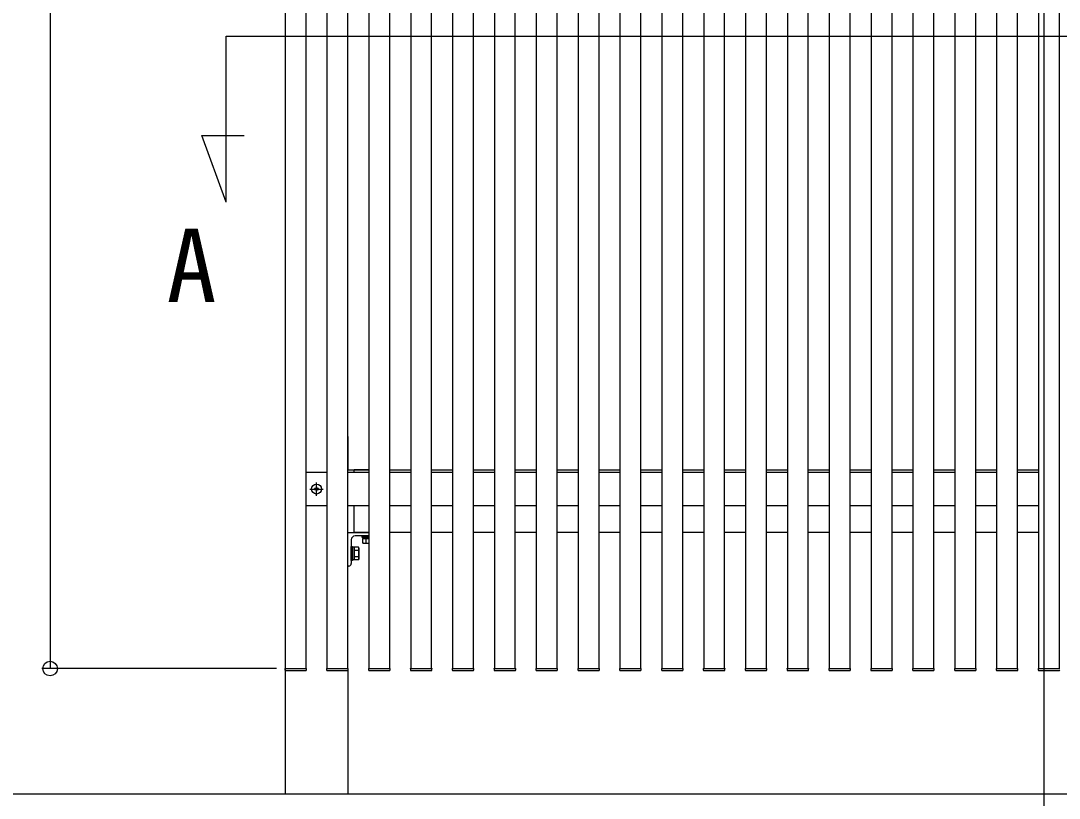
# Model space of a CAD drawing. Units: millimetres, scale not verified. Extents: x -875 to 875, y -1310 to 1300.
# Drawn here: x 232.2 to 356.3, y 919.6 to 1012.5 of the extents above; entities that cross this region are included whole.
import ezdxf
from ezdxf.enums import TextEntityAlignment as Align

# ---------------------------------------------------------------- set-up
doc = ezdxf.new("R2010")
doc.units = ezdxf.units.MM
doc.header["$LTSCALE"] = 4
for name, color, linetype in [('0-2_USER1', 3, 'Continuous'), ('0-4_YKK_12', 2, 'Continuous'), ('0-6_YKK_A1', 4, 'Continuous'), ('0-7_YKK_D', 6, 'Continuous')]:
    doc.layers.add(name, color=color, linetype=linetype)
doc.styles.add('ＭＳ ゴシック', font='')
doc.styles.get('ＭＳ ゴシック').set_extended_font_data('MS Gothic')

msp = doc.modelspace()

# ---------------------------------------------------------------- linework, layer by layer
at = {"layer": '0-4_YKK_12'}
for p, q in [((354.5, 909.19), (354.496, 1098.906)), ((256.766, 1010.668), (479.382, 1010.67)), ((256.766, 990.825), (256.766, 1010.668)), ((253.872, 998.775), (258.931, 998.775)), ((256.766, 990.825), (253.872, 998.775))]:
    msp.add_line(p, q, dxfattribs=at)
at = {"layer": '0-6_YKK_A1'}
for p, q in [((263.823, 1079.589), (263.823, 920.089)), ((271.323, 962.809), (271.323, 958.869)), ((266.323, 958.539), (268.823, 958.539)), ((271.323, 958.539), (273.823, 958.539)), ((271.353, 958.839), (273.823, 958.839)), ((273.823, 958.839), (272.073, 958.839)), ((272.073, 958.539), (272.073, 958.839)), ((276.323, 958.839), (278.823, 958.839)), ((276.323, 958.539), (278.823, 958.539)), ((281.323, 958.839), (283.823, 958.839)), ((281.323, 958.539), (283.823, 958.539)), ((286.323, 958.839), (288.823, 958.839)), ((286.323, 958.539), (288.823, 958.539)), ((291.323, 958.839), (293.823, 958.839)), ((291.323, 958.539), (293.823, 958.539)), ((296.323, 958.839), (298.823, 958.839)), ((296.323, 958.539), (298.823, 958.539)), ((301.323, 958.839), (303.823, 958.839)), ((301.323, 958.539), (303.823, 958.539)), ((306.323, 958.839), (308.823, 958.839)), ((306.323, 958.539), (308.823, 958.539)), ((311.323, 958.839), (313.823, 958.839)), ((311.323, 958.539), (313.823, 958.539)), ((316.323, 958.839), (318.823, 958.839)), ((316.323, 958.539), (318.823, 958.539)), ((321.323, 958.839), (323.823, 958.839)), ((321.323, 958.539), (323.823, 958.539)), ((326.323, 958.839), (328.823, 958.839)), ((326.323, 958.539), (328.823, 958.539)), ((331.323, 958.839), (333.823, 958.839)), ((331.323, 958.539), (333.823, 958.539)), ((336.323, 958.839), (338.823, 958.839)), ((336.323, 958.539), (338.823, 958.539)), ((341.323, 958.839), (343.823, 958.839)), ((341.323, 958.539), (343.823, 958.539)), ((346.323, 958.839), (348.823, 958.839)), ((346.323, 958.539), (348.823, 958.539)), ((351.323, 958.839), (353.823, 958.839)), ((351.323, 958.539), (353.823, 958.539)), ((266.783, 956.539), (268.363, 956.539)), ((267.423, 956.589), (267.323, 956.589)), ((267.573, 955.749), (267.573, 957.329)), ((267.723, 956.489), (267.823, 956.489)), ((268.823, 954.539), (266.323, 954.539)), ((273.823, 954.539), (271.323, 954.539)), ((272.073, 951.339), (272.073, 954.539)), ((278.823, 954.539), (276.323, 954.539)), ((283.823, 954.539), (281.323, 954.539)), ((288.823, 954.539), (286.323, 954.539)), ((293.823, 954.539), (291.323, 954.539)), ((298.823, 954.539), (296.323, 954.539)), ((303.823, 954.539), (301.323, 954.539)), ((308.823, 954.539), (306.323, 954.539)), ((313.823, 954.539), (311.323, 954.539)), ((318.823, 954.539), (316.323, 954.539)), ((323.823, 954.539), (321.323, 954.539)), ((328.823, 954.539), (326.323, 954.539)), ((333.823, 954.539), (331.323, 954.539)), ((338.823, 954.539), (336.323, 954.539)), ((343.823, 954.539), (341.323, 954.539)), ((348.823, 954.539), (346.323, 954.539)), ((353.823, 954.539), (351.323, 954.539)), ((271.323, 947.369), (271.323, 951.309)), ((271.353, 951.339), (273.823, 951.339)), ((271.723, 950.489), (271.723, 947.639)), ((273.823, 951.339), (272.073, 951.339)), ((273.823, 950.939), (272.173, 950.939)), ((273.072, 950.619), (273.072, 950.127)), ((273.072, 950.619), (273.823, 950.619)), ((273.423, 950.619), (273.823, 950.619)), ((273.447, 950.619), (273.447, 950.127)), ((278.823, 951.339), (276.323, 951.339)), ((283.823, 951.339), (281.323, 951.339)), ((288.823, 951.339), (286.323, 951.339)), ((293.823, 951.339), (291.323, 951.339)), ((298.823, 951.339), (296.323, 951.339)), ((303.823, 951.339), (301.323, 951.339)), ((308.823, 951.339), (306.323, 951.339)), ((313.823, 951.339), (311.323, 951.339)), ((318.823, 951.339), (316.323, 951.339)), ((323.823, 951.339), (321.323, 951.339)), ((328.823, 951.339), (326.323, 951.339)), ((333.823, 951.339), (331.323, 951.339)), ((338.823, 951.339), (336.323, 951.339)), ((343.823, 951.339), (341.323, 951.339)), ((348.823, 951.339), (346.323, 951.339)), ((353.823, 951.339), (351.323, 951.339)), ((272.083, 949.609), (271.883, 949.609)), ((272.083, 949.609), (272.083, 948.069)), ((272.083, 949.589), (272.083, 948.089)), ((272.589, 949.215), (272.083, 949.215)), ((272.633, 949.514), (272.633, 948.164)), ((273.173, 950.069), (273.072, 950.127)), ((273.173, 950.069), (273.823, 950.069)), ((272.083, 948.069), (271.883, 948.069)), ((272.083, 948.463), (272.589, 948.463)), ((272.589, 948.089), (272.083, 948.089)), ((272.633, 948.164), (272.589, 948.089)), ((271.423, 947.339), (271.353, 947.339)), ((263.773, 935.089), (266.373, 935.089)), ((263.773, 935.089), (263.781, 934.934)), ((263.881, 934.839), (266.265, 934.839)), ((266.365, 934.934), (266.373, 935.089)), ((268.773, 935.089), (271.373, 935.089)), ((268.773, 935.089), (268.781, 934.934)), ((268.881, 934.839), (271.265, 934.839)), ((271.323, 934.857), (271.323, 920.089)), ((271.365, 934.934), (271.373, 935.089)), ((273.773, 935.089), (276.373, 935.089)), ((273.773, 935.089), (273.781, 934.934)), ((273.881, 934.839), (276.265, 934.839)), ((276.365, 934.934), (276.373, 935.089)), ((278.773, 935.089), (281.373, 935.089)), ((278.773, 935.089), (278.781, 934.934)), ((278.881, 934.839), (281.265, 934.839)), ((281.365, 934.934), (281.373, 935.089)), ((283.773, 935.089), (286.373, 935.089)), ((283.773, 935.089), (283.781, 934.934)), ((283.881, 934.839), (286.265, 934.839)), ((286.365, 934.934), (286.373, 935.089)), ((288.773, 935.089), (291.373, 935.089)), ((288.773, 935.089), (288.781, 934.934)), ((288.881, 934.839), (291.265, 934.839)), ((291.365, 934.934), (291.373, 935.089)), ((293.773, 935.089), (296.373, 935.089)), ((293.773, 935.089), (293.781, 934.934)), ((293.881, 934.839), (296.265, 934.839)), ((296.365, 934.934), (296.373, 935.089)), ((298.773, 935.089), (301.373, 935.089)), ((298.773, 935.089), (298.781, 934.934)), ((298.881, 934.839), (301.265, 934.839)), ((301.365, 934.934), (301.373, 935.089)), ((303.773, 935.089), (306.373, 935.089)), ((303.773, 935.089), (303.781, 934.934)), ((303.881, 934.839), (306.265, 934.839)), ((306.365, 934.934), (306.373, 935.089)), ((308.773, 935.089), (311.373, 935.089)), ((308.773, 935.089), (308.781, 934.934)), ((308.881, 934.839), (311.265, 934.839)), ((311.365, 934.934), (311.373, 935.089)), ((313.773, 935.089), (316.373, 935.089)), ((313.773, 935.089), (313.781, 934.934)), ((313.881, 934.839), (316.265, 934.839)), ((316.365, 934.934), (316.373, 935.089)), ((318.773, 935.089), (321.373, 935.089)), ((318.773, 935.089), (318.781, 934.934)), ((318.881, 934.839), (321.265, 934.839)), ((321.365, 934.934), (321.373, 935.089)), ((323.773, 935.089), (326.373, 935.089)), ((323.773, 935.089), (323.781, 934.934)), ((323.881, 934.839), (326.265, 934.839)), ((326.365, 934.934), (326.373, 935.089)), ((328.773, 935.089), (331.373, 935.089)), ((328.773, 935.089), (328.781, 934.934)), ((328.881, 934.839), (331.265, 934.839)), ((331.365, 934.934), (331.373, 935.089)), ((333.773, 935.089), (336.373, 935.089)), ((333.773, 935.089), (333.781, 934.934)), ((333.881, 934.839), (336.265, 934.839)), ((336.365, 934.934), (336.373, 935.089)), ((338.773, 935.089), (341.373, 935.089)), ((338.773, 935.089), (338.781, 934.934)), ((338.881, 934.839), (341.265, 934.839)), ((341.365, 934.934), (341.373, 935.089)), ((343.773, 935.089), (346.373, 935.089)), ((343.773, 935.089), (343.781, 934.934)), ((343.881, 934.839), (346.265, 934.839)), ((346.365, 934.934), (346.373, 935.089)), ((348.773, 935.089), (351.373, 935.089)), ((348.773, 935.089), (348.781, 934.934)), ((348.881, 934.839), (351.265, 934.839)), ((351.365, 934.934), (351.373, 935.089)), ((353.773, 935.089), (356.373, 935.089)), ((353.773, 935.089), (353.781, 934.934)), ((353.881, 934.839), (356.265, 934.839)), ((470.75, 920.089), (249.395, 920.089))]:
    msp.add_line(p, q, dxfattribs=at)
for points in [[(263.823, 935.089), (266.323, 935.089), (266.323, 1065.089), (263.823, 1065.089)], [(268.823, 935.089), (271.323, 935.089), (271.323, 1065.089), (268.823, 1065.089)], [(273.823, 935.089), (276.323, 935.089), (276.323, 1065.089), (273.823, 1065.089)], [(278.823, 935.089), (281.323, 935.089), (281.323, 1065.089), (278.823, 1065.089)], [(283.823, 935.089), (286.323, 935.089), (286.323, 1065.089), (283.823, 1065.089)], [(288.823, 935.089), (291.323, 935.089), (291.323, 1065.089), (288.823, 1065.089)], [(293.823, 935.089), (296.323, 935.089), (296.323, 1065.089), (293.823, 1065.089)], [(298.823, 935.089), (301.323, 935.089), (301.323, 1065.089), (298.823, 1065.089)], [(303.823, 935.089), (306.323, 935.089), (306.323, 1065.089), (303.823, 1065.089)], [(308.823, 935.089), (311.323, 935.089), (311.323, 1065.089), (308.823, 1065.089)], [(313.823, 935.089), (316.323, 935.089), (316.323, 1065.089), (313.823, 1065.089)], [(318.823, 935.089), (321.323, 935.089), (321.323, 1065.089), (318.823, 1065.089)], [(323.823, 935.089), (326.323, 935.089), (326.323, 1065.089), (323.823, 1065.089)], [(328.823, 935.089), (331.323, 935.089), (331.323, 1065.089), (328.823, 1065.089)], [(333.823, 935.089), (336.323, 935.089), (336.323, 1065.089), (333.823, 1065.089)], [(338.823, 935.089), (341.323, 935.089), (341.323, 1065.089), (338.823, 1065.089)], [(343.823, 935.089), (346.323, 935.089), (346.323, 1065.089), (343.823, 1065.089)], [(348.823, 935.089), (351.323, 935.089), (351.323, 1065.089), (348.823, 1065.089)], [(353.823, 935.089), (356.323, 935.089), (356.323, 1065.089), (353.823, 1065.089)], [(271.723, 947.989), (271.723, 949.689), (271.883, 949.689), (271.883, 947.989)]]:
    msp.add_lwpolyline(points, close=True, dxfattribs=at)
for points in [[(267.323, 956.589), (267.323, 956.489), (267.423, 956.489)], [(267.623, 956.689), (267.623, 956.789), (267.523, 956.789), (267.523, 956.689)], [(267.823, 956.489), (267.823, 956.589), (267.723, 956.589)], [(267.523, 956.389), (267.523, 956.289), (267.623, 956.289), (267.623, 956.389)], [(273.823, 950.939), (272.973, 950.939), (272.973, 950.779), (273.823, 950.779), (273.118, 950.779), (273.118, 950.619), (273.823, 950.619)], [(272.633, 949.514), (272.589, 949.589), (272.083, 949.589)]]:
    msp.add_lwpolyline(points, dxfattribs=at)
msp.add_circle((267.573, 956.539), 0.59, dxfattribs=at)
for centre, radius, start, end in [((271.353, 958.869), 0.03, 180, 270), ((267.423, 956.689), 0.1, 270, 0), ((267.423, 956.389), 0.1, 0, 90), ((267.723, 956.689), 0.1, 180, 270), ((267.723, 956.389), 0.1, 90, 180), ((271.353, 951.309), 0.03, 90, 180), ((272.173, 950.489), 0.45, 90, 180), ((272.207, 949.402), 0.426, 333.93616, 26.06384), ((270.98, 948.839), 1.653, 346.85543, 13.14457), ((273.26, 950.401), 0.332, 235.61575, 304.38425), ((273.823, 951.311), 1.242, 252.41205, 270.00109), ((272.207, 948.276), 0.426, 333.93616, 26.06384), ((271.353, 947.369), 0.03, 180, 270), ((271.423, 947.639), 0.3, 270, 360), ((263.881, 934.939), 0.1, 183, 270), ((266.265, 934.939), 0.1, 270, 357), ((268.881, 934.939), 0.1, 183, 270), ((271.265, 934.939), 0.1, 270, 357), ((273.881, 934.939), 0.1, 183, 270), ((276.265, 934.939), 0.1, 270, 357), ((278.881, 934.939), 0.1, 183, 270), ((281.265, 934.939), 0.1, 270, 357), ((283.881, 934.939), 0.1, 183, 270), ((286.265, 934.939), 0.1, 270, 357), ((288.881, 934.939), 0.1, 183, 270), ((291.265, 934.939), 0.1, 270, 357), ((293.881, 934.939), 0.1, 183, 270), ((296.265, 934.939), 0.1, 270, 357), ((298.881, 934.939), 0.1, 183, 270), ((301.265, 934.939), 0.1, 270, 357), ((303.881, 934.939), 0.1, 183, 270), ((306.265, 934.939), 0.1, 270, 357), ((308.881, 934.939), 0.1, 183, 270), ((311.265, 934.939), 0.1, 270, 357), ((313.881, 934.939), 0.1, 183, 270), ((316.265, 934.939), 0.1, 270, 357), ((318.881, 934.939), 0.1, 183, 270), ((321.265, 934.939), 0.1, 270, 357), ((323.881, 934.939), 0.1, 183, 270), ((326.265, 934.939), 0.1, 270, 357), ((328.881, 934.939), 0.1, 183, 270), ((331.265, 934.939), 0.1, 270, 357), ((333.881, 934.939), 0.1, 183, 270), ((336.265, 934.939), 0.1, 270, 357), ((338.881, 934.939), 0.1, 183, 270), ((341.265, 934.939), 0.1, 270, 357), ((343.881, 934.939), 0.1, 183, 270), ((346.265, 934.939), 0.1, 270, 357), ((348.881, 934.939), 0.1, 183, 270), ((351.265, 934.939), 0.1, 270, 357), ((353.881, 934.939), 0.1, 183, 270), ((356.265, 934.939), 0.1, 270, 357)]:
    msp.add_arc(centre, radius, start, end, dxfattribs=at)
at = {"layer": '0-7_YKK_D'}
for p, q in [((235.75, 1065.089), (235.75, 935.089)), ((262.773, 935.089), (234.75, 935.089)), ((250.323, 920.089), (204.75, 920.089))]:
    msp.add_line(p, q, dxfattribs=at)
msp.add_circle((235.75, 935.089), 0.875, dxfattribs=at)

# ---------------------------------------------------------------- texts
at = {"layer": '0-2_USER1', "style": 'ＭＳ ゴシック'}
msp.add_text('A', height=8.798, dxfattribs=at).set_placement((249.65, 976.238), align=Align.BOTTOM_LEFT)

doc.saveas('drawing.dxf')
